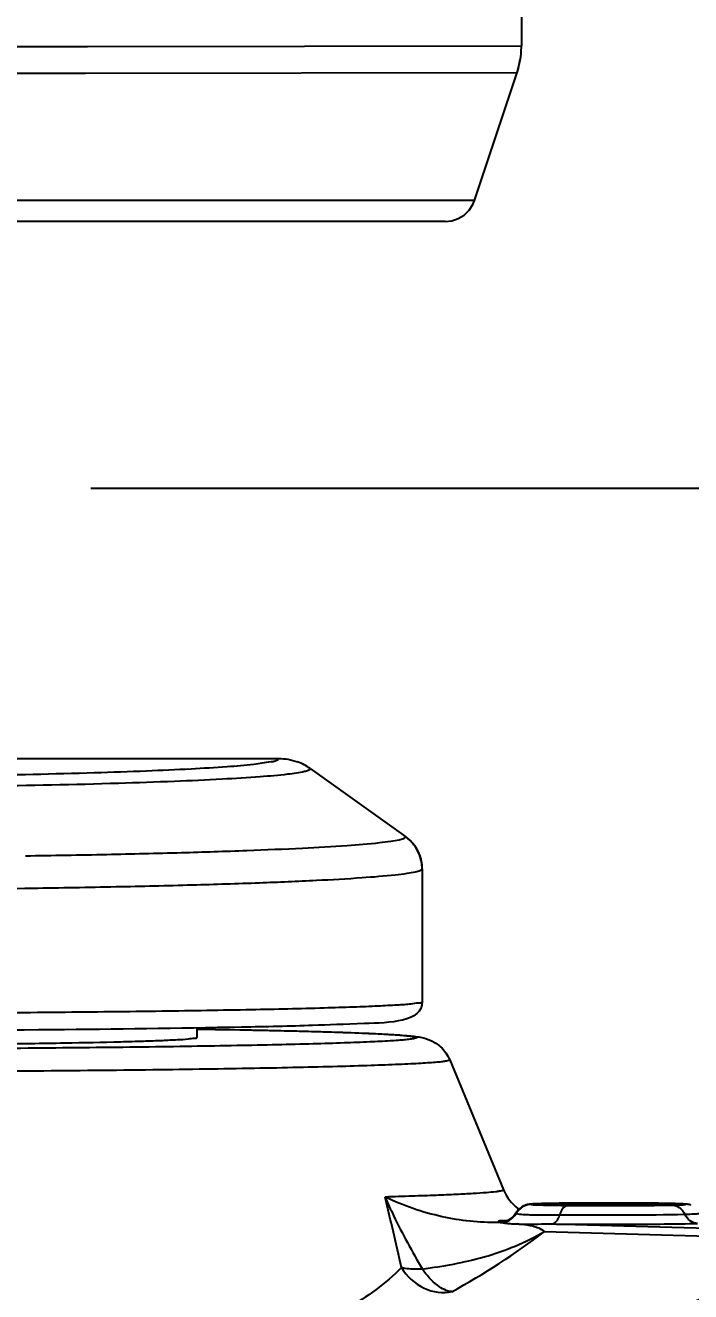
# Model space of a CAD drawing. Header units: millimetres. Extents: x 5828 to 6704, y 123 to 421.
# Drawn here: x 6379.479 to 6381.324, y 187.054 to 190.568 of the extents above; entities that cross this region are included whole.
import ezdxf
from ezdxf import colors
from ezdxf.entities.mleader import LeaderData, LeaderLine
from ezdxf.math import Vec2, Vec3

# ---------------------------------------------------------------- set-up
doc = ezdxf.new("R2010")
doc.units = ezdxf.units.MM
doc.linetypes.add('CENTER', pattern=[0.6, 0.375, -0.075, 0.075, -0.075])
for name, color, linetype in [('中心线', 7, 'Continuous'), ('外形图', 7, 'Continuous'), ('多重引线', 7, 'Continuous'), ('尺寸标注', 7, 'Continuous')]:
    doc.layers.add(name, color=color, linetype=linetype)
doc.styles.get("Standard").update_dxf_attribs({"font": 'msyh.ttc'})
doc.styles.add('微软雅黑', font='msyh.ttc', dxfattribs={"height": 1.5})
doc.dimstyles.new('尺寸标注_1_20比例', dxfattribs={"dimtxt": 1.5, "dimasz": 1.25, "dimexe": 0.5, "dimexo": 0.4, "dimgap": 0.5, "dimtad": 1, "dimdec": 1, "dimlfac": 20, "dimdsep": 46, "dimtxsty": '微软雅黑', "dimcen": 0.09, "dimadec": 0, "dimazin": 0, "dimtp": 0.01, "dimtm": 0.01, "dimtfac": 1, "dimtdec": 1, "dimtofl": 0, "dimtmove": 0, "dimatfit": 3, "dimfxl": 1, "dimtolj": 1, "dimarcsym": 0})

# ---------------------------------------------------------------- blocks, each defined once
blk = doc.blocks.new('*D1097')
at = {"layer": 'Defpoints', "color": 0}
for p in [(6374.8045, 187.5086), (6384.4045, 186.9495), (6384.4045, 180.8006)]:
    blk.add_point(p, dxfattribs=at)
at = {"layer": '尺寸标注', "color": 0, "lineweight": -2}
for p, q in [((6374.8045, 187.1086), (6374.8045, 180.3006)), ((6384.4045, 186.5495), (6384.4045, 180.3006)), ((6376.0545, 180.8006), (6383.1545, 180.8006))]:
    blk.add_line(p, q, dxfattribs=at)
at = {"layer": '尺寸标注', "color": 0}
for points in [[(6376.0545, 181.009), (6376.0545, 180.5923), (6374.8045, 180.8006)], [(6383.1545, 180.5923), (6383.1545, 181.009), (6384.4045, 180.8006)]]:
    blk.add_solid(points, dxfattribs=at)
at = {"layer": '尺寸标注', "color": 0, "insert": (6379.6045, 182.0744), "char_height": 1.5, "attachment_point": 5, "style": '微软雅黑'}
blk.add_mtext('\\A1;\\A1;{\\fAlibaba PuHuiTi 3.0 55 Regular|b0|i0|c134|p18;192}', dxfattribs=at)
blk = doc.blocks.new('*D1099')
at = {"layer": 'Defpoints', "color": 0}
for p in [(6385.3045, 191.5488), (6370.1354, 186.9495), (6385.3045, 186.9495)]:
    blk.add_point(p, dxfattribs=at)
at = {"layer": '尺寸标注', "color": 0, "lineweight": -2}
for p, q in [((6384.9045, 191.5488), (6369.6354, 191.5488)), ((6370.1354, 190.2988), (6370.1354, 188.1995)), ((6384.9045, 186.9495), (6369.6354, 186.9495))]:
    blk.add_line(p, q, dxfattribs=at)
at = {"layer": '尺寸标注', "color": 0}
for points in [[(6370.3437, 190.2988), (6369.927, 190.2988), (6370.1354, 191.5488)], [(6369.927, 188.1995), (6370.3437, 188.1995), (6370.1354, 186.9495)]]:
    blk.add_solid(points, dxfattribs=at)
at = {"layer": '尺寸标注', "color": 0, "insert": (6368.8616, 189.3315), "char_height": 1.5, "attachment_point": 5, "rotation": 90, "style": '微软雅黑'}
blk.add_mtext('\\A1;\\A1;{\\fAlibaba PuHuiTi 3.0 55 Regular|b0|i0|c134|p18;92}', dxfattribs=at)
blk = doc.blocks.new('*D1154')
at = {"layer": 'Defpoints', "color": 0}
for p in [(6379.9545, 192.4633), (6364.2871, 186.104), (6379.9545, 186.104)]:
    blk.add_point(p, dxfattribs=at)
at = {"layer": '尺寸标注', "color": 0, "lineweight": -2}
for p, q in [((6379.5545, 192.4633), (6363.7871, 192.4633)), ((6364.2871, 191.2133), (6364.2871, 187.354)), ((6379.5545, 186.104), (6363.7871, 186.104))]:
    blk.add_line(p, q, dxfattribs=at)
at = {"layer": '尺寸标注', "color": 0}
for points in [[(6364.4954, 191.2133), (6364.0787, 191.2133), (6364.2871, 192.4633)], [(6364.0787, 187.354), (6364.4954, 187.354), (6364.2871, 186.104)]]:
    blk.add_solid(points, dxfattribs=at)
at = {"layer": '尺寸标注', "color": 0, "insert": (6363.008, 189.0559), "char_height": 1.5, "attachment_point": 5, "rotation": 90, "style": '微软雅黑'}
blk.add_mtext('\\A1;\\A1;126', dxfattribs=at)
blk = doc.blocks.new('*D1156')
at = {"layer": 'Defpoints', "color": 0}
for p in [(6399.0545, 188.5336), (6374.8045, 187.5086), (6374.8045, 176.0125)]:
    blk.add_point(p, dxfattribs=at)
at = {"layer": '尺寸标注', "color": 0, "lineweight": -2}
for p, q in [((6399.0545, 188.1336), (6399.0545, 175.5125)), ((6374.8045, 187.1086), (6374.8045, 175.5125)), ((6397.8045, 176.0125), (6376.0545, 176.0125))]:
    blk.add_line(p, q, dxfattribs=at)
at = {"layer": '尺寸标注', "color": 0}
for points in [[(6376.0545, 176.2209), (6376.0545, 175.8042), (6374.8045, 176.0125)], [(6397.8045, 175.8042), (6397.8045, 176.2209), (6399.0545, 176.0125)]]:
    blk.add_solid(points, dxfattribs=at)
at = {"layer": '尺寸标注', "color": 0, "insert": (6386.9295, 177.2882), "char_height": 1.5, "attachment_point": 5, "style": '微软雅黑'}
blk.add_mtext('\\A1;485', dxfattribs=at)

msp = doc.modelspace()

# ---------------------------------------------------------------- linework, layer by layer
at = {"layer": '中心线', "linetype": 'CENTER', "ltscale": 5}
msp.add_line((6373.6606, 189.2836), (6422.2283, 189.2836), dxfattribs=at)
at = {"layer": '外形图', "linetype": 'ByBlock'}
for p, q in [((6380.8545, 191.3833), (6380.8545, 190.5115)), ((6378.0178, 190.509), (6379.6514, 190.5091)), ((6379.6514, 190.5091), (6380.8545, 190.5115)), ((6380.8545, 190.5074), (6380.8545, 190.5115)), ((6378.022, 190.4351), (6379.6463, 190.4352)), ((6379.6463, 190.4352), (6380.8425, 190.4375)), ((6380.724, 190.082), (6380.8425, 190.4375)), ((6379.5942, 190.0819), (6378.0217, 190.0819)), ((6380.724, 190.082), (6379.5942, 190.0819)), ((6380.6429, 190.0235), (6377.9354, 190.0235)), ((6378.3695, 188.5337), (6380.1814, 188.5337)), ((6380.2686, 188.5058), (6380.5337, 188.3164)), ((6380.5795, 188.2275), (6380.5795, 187.8588)), ((6379.9545, 187.7857), (6379.9545, 187.7589)), ((6380.6556, 187.6973), (6380.6556, 187.6971)), ((6380.6556, 187.6973), (6380.8048, 187.3366)), ((6380.8048, 187.3366), (6380.8048, 187.3364)), ((6380.8049, 187.3364), (6380.8048, 187.3366)), ((6380.8449, 187.2848), (6380.8455, 187.2845)), ((6380.8476, 187.2829), (6380.8455, 187.2845)), ((6380.8825, 187.2971), (6380.8814, 187.297)), ((6380.8912, 187.2976), (6380.8879, 187.2974)), ((6380.8949, 187.2978), (6380.8912, 187.2976)), ((6380.8992, 187.2979), (6380.8949, 187.2978)), ((6380.9067, 187.2982), (6380.8992, 187.2979)), ((6380.9183, 187.2985), (6380.9067, 187.2982)), ((6380.9195, 187.2985), (6380.9182, 187.2985)), ((6380.9195, 187.2985), (6380.9183, 187.2985)), ((6380.9195, 187.2985), (6380.9183, 187.2985)), ((6381.0659, 187.3), (6381.0322, 187.3)), ((6381.0325, 187.2999), (6381.0322, 187.3)), ((6381.0325, 187.2999), (6381.0322, 187.2999)), ((6381.1345, 187.2999), (6381.0659, 187.3)), ((6381.2005, 187.2995), (6381.1345, 187.2999)), ((6381.2396, 187.2991), (6381.2005, 187.2995)), ((6381.2566, 187.2988), (6381.2396, 187.2991)), ((6381.2464, 187.299), (6381.2472, 187.299)), ((6381.2472, 187.299), (6381.2464, 187.299)), ((6381.2566, 187.2988), (6381.2576, 187.2988)), ((6381.2576, 187.2988), (6381.2566, 187.2988)), ((6381.2576, 187.2988), (6381.2566, 187.2988)), ((6381.2716, 187.2985), (6381.2728, 187.2985)), ((6381.2728, 187.2985), (6381.2716, 187.2985)), ((6381.2729, 187.2985), (6381.2716, 187.2985)), ((6381.2823, 187.2982), (6381.2728, 187.2985)), ((6381.2903, 187.298), (6381.2823, 187.2982)), ((6381.2946, 187.2978), (6381.2903, 187.298)), ((6381.2984, 187.2976), (6381.2946, 187.2978)), ((6381.3017, 187.2975), (6381.2984, 187.2976)), ((6380.7953, 187.2463), (6380.7899, 187.2461)), ((6380.9381, 187.2419), (6381.7574, 187.2191)), ((6380.9182, 187.2207), (6381.7277, 187.1981))]:
    msp.add_line(p, q, dxfattribs=at)
for points in [[(6380.8425, 190.4375), (6380.8487, 190.4596), (6380.8514, 190.4733)], [(6380.6429, 190.0235), (6380.6617, 190.0256), (6380.6796, 190.0318), (6380.6957, 190.0418), (6380.7092, 190.0551), (6380.7195, 190.071), (6380.724, 190.082)], [(6380.5795, 188.2275), (6380.5782, 188.2445), (6380.5719, 188.2676), (6380.5608, 188.2886), (6380.5457, 188.3065), (6380.5337, 188.3164)], [(6380.8814, 187.297), (6380.8802, 187.2969), (6380.8791, 187.2968), (6380.8779, 187.2966), (6380.8768, 187.2965), (6380.8755, 187.2963), (6380.8742, 187.2961), (6380.8728, 187.2958), (6380.8713, 187.2955), (6380.8697, 187.2951), (6380.8679, 187.2946), (6380.866, 187.294), (6380.8638, 187.2932), (6380.8614, 187.2921), (6380.8588, 187.2909), (6380.8561, 187.2893), (6380.8534, 187.2876), (6380.8506, 187.2855), (6380.8479, 187.2832), (6380.8452, 187.2805), (6380.8427, 187.2775), (6380.8403, 187.2742), (6380.8371, 187.2691)], [(6380.8879, 187.2974), (6380.8864, 187.2974), (6380.8851, 187.2973), (6380.8838, 187.2972), (6380.8825, 187.2971)], [(6381.3092, 187.297), (6381.3081, 187.2971), (6381.307, 187.2971), (6381.3058, 187.2972), (6381.3045, 187.2973), (6381.3017, 187.2975)], [(6381.3245, 187.2942), (6381.3228, 187.2947), (6381.3212, 187.2951), (6381.3197, 187.2955), (6381.3182, 187.2958), (6381.3169, 187.296), (6381.3156, 187.2962), (6381.3145, 187.2964), (6381.3134, 187.2965), (6381.3123, 187.2967), (6381.3113, 187.2968), (6381.3103, 187.2969), (6381.3092, 187.297)], [(6380.8371, 187.2691), (6380.835, 187.2662), (6380.833, 187.2637), (6380.8309, 187.2615), (6380.829, 187.2596), (6380.8271, 187.258), (6380.8253, 187.2566), (6380.8235, 187.2554), (6380.8218, 187.2543), (6380.8202, 187.2534), (6380.8187, 187.2526), (6380.8172, 187.2519), (6380.8159, 187.2513), (6380.8147, 187.2508), (6380.8136, 187.2505), (6380.8126, 187.2502), (6380.8118, 187.2499), (6380.8112, 187.2498), (6380.8107, 187.2497), (6380.8104, 187.2496), (6380.8103, 187.2496)]]:
    msp.add_lwpolyline(points, dxfattribs=at)
for centre, radius, start, end in [((6380.6203, 190.5115), 0.2342, 341.562, 358.9973), ((6380.1812, 188.3832), 0.1506, 54.5107, 69.4879), ((6380.47, 188.2272), 0.1097, 43.346, 54.4402), ((6380.4704, 188.2277), 0.109, 37.7905, 43.3409), ((6380.47, 188.2274), 0.1095, 30.2743, 37.7832), ((6380.4703, 188.2275), 0.1092, 24.6022, 30.2699), ((6380.47, 188.2274), 0.1095, 17.1485, 24.5967), ((6380.4705, 188.2276), 0.109, 11.4151, 17.1427), ((6380.4698, 188.2275), 0.1097, 0.0221, 11.4074), ((6378.7186, 242.9142), 54.746, 270.10622, 270.81678), ((6365.7087, 183.7639), 15.1891, 12.76908, 13.52701), ((6380.9188, 187.3837), 0.1233, 202.5381, 233.2117), ((6380.8819, 187.2464), 0.05, 90.0043, 149.9959), ((6380.883, 187.2462), 0.0498, 90.1641, 150.2107), ((6380.9179, 187.3826), 0.1219, 233.2417, 233.5652), ((6381.2126, 185.0929), 2.2063, 88.8555, 89.101), ((6381.2022, 184.5187), 2.7807, 88.5704, 88.858), ((6381.2044, 184.6643), 2.635, 88.5396, 88.8422), ((6380.7952, 187.2964), 0.05, 270.0533, 330.0317), ((6380.7965, 187.2957), 0.0498, 270.1641, 330.2107), ((6380.7871, 186.7672), 0.484, 86.8567, 87.2535), ((6379.6906, 188.828), 2.0225, 298.7007, 307.37)]:
    msp.add_arc(centre, radius, start, end, dxfattribs=at)
for points, knots in [([(6379.3305, 188.4869), (6379.444, 188.4887), (6379.6057, 188.4921), (6379.8084, 188.4991), (6379.931, 188.5044), (6380.0297, 188.5108), (6380.1051, 188.5159), (6380.1502, 188.5241), (6380.1761, 188.5266), (6380.1807, 188.532)], [0, 0, 0, 0, 0.399542, 0.568891, 0.713554, 0.830808, 0.918483, 0.975052, 1, 1, 1, 1]), ([(6379.3669, 188.4571), (6379.4904, 188.4591), (6379.6658, 188.4628), (6379.8852, 188.4703), (6380.0161, 188.4761), (6380.1212, 188.4827), (6380.1964, 188.4889), (6380.2431, 188.4956), (6380.2622, 188.5003), (6380.2687, 188.504), (6380.2686, 188.5058)], [0, 0, 0, 0, 0.409219, 0.581412, 0.727241, 0.8438, 0.928808, 0.98072, 0.994145, 1, 1, 1, 1]), ([(6380.1807, 188.532), (6380.181, 188.5323), (6380.1813, 188.5328), (6380.1814, 188.5335), (6380.1814, 188.5337)], [0, 0, 0, 0, 0.537712, 1, 1, 1, 1]), ([(6379.4792, 188.2636), (6379.5547, 188.2647), (6379.6988, 188.2672), (6379.9037, 188.2721), (6380.0844, 188.2778), (6380.2376, 188.2843), (6380.3599, 188.2912), (6380.4418, 188.2978), (6380.4895, 188.3034), (6380.5131, 188.3075), (6380.5258, 188.3106), (6380.5337, 188.3144), (6380.5337, 188.3164)], [0, 0, 0, 0, 0.213864, 0.408777, 0.580856, 0.72666, 0.843294, 0.928471, 0.958745, 0.980642, 0.99418, 1, 1, 1, 1]), ([(6379.499, 188.1738), (6379.5763, 188.175), (6379.724, 188.1776), (6379.9339, 188.1825), (6380.1191, 188.1883), (6380.276, 188.1949), (6380.4013, 188.2019), (6380.4853, 188.2086), (6380.5341, 188.2143), (6380.5584, 188.2185), (6380.5714, 188.2216), (6380.5795, 188.2254), (6380.5795, 188.2275)], [0, 0, 0, 0, 0.213859, 0.408765, 0.580839, 0.726642, 0.843279, 0.928464, 0.958744, 0.980647, 0.994189, 1, 1, 1, 1]), ([(6380.5795, 187.8588), (6380.5795, 187.8019), (6380.411, 187.7985), (6380.264, 187.7915), (6379.9646, 187.7854), (6379.5202, 187.7795), (6379.1311, 187.7777), (6378.919, 187.7772)], [0, 0, 0, 0, 0.102239, 0.188667, 0.30633, 0.619321, 1, 1, 1, 1]), ([(6378.9247, 187.8263), (6379.0356, 187.8266), (6379.2514, 187.8274), (6379.5625, 187.8296), (6379.8454, 187.8326), (6380.0906, 187.8366), (6380.2679, 187.8405), (6380.3847, 187.8443), (6380.4527, 187.8468), (6380.5045, 187.8499), (6380.5456, 187.8516), (6380.5638, 187.8559), (6380.5795, 187.8561), (6380.5795, 187.8588)], [0, 0, 0, 0, 0.200938, 0.390887, 0.563609, 0.713422, 0.835403, 0.884666, 0.92555, 0.957724, 0.980929, 0.995002, 1, 1, 1, 1]), ([(6379.9545, 187.7829), (6380, 187.7821), (6380.0858, 187.7807), (6380.2066, 187.7781), (6380.311, 187.7753), (6380.3874, 187.7727), (6380.4395, 187.7705), (6380.4717, 187.769), (6380.4989, 187.7674), (6380.5215, 187.7658), (6380.5388, 187.7642), (6380.552, 187.7626), (6380.5585, 187.7612), (6380.5632, 187.7599), (6380.5632, 187.7589)], [0, 0, 0, 0, 0.223406, 0.422191, 0.594208, 0.737597, 0.798062, 0.850818, 0.895725, 0.932669, 0.961559, 0.982341, 0.995027, 1, 1, 1, 1]), ([(6379.9547, 187.7829), (6380.0012, 187.7822), (6380.0892, 187.7806), (6380.2129, 187.778), (6380.3196, 187.7751), (6380.4084, 187.7721), (6380.4788, 187.7689), (6380.5261, 187.7659), (6380.5561, 187.7629), (6380.5785, 187.7598), (6380.6046, 187.7523), (6380.6347, 187.7326), (6380.65, 187.7109), (6380.6556, 187.6973)], [0, 0, 0, 0, 0.192277, 0.363014, 0.510378, 0.632902, 0.72967, 0.801035, 0.828507, 0.854024, 0.894415, 0.939577, 1, 1, 1, 1]), ([(6380.5632, 187.7589), (6380.5632, 187.758), (6380.5595, 187.7567), (6380.5541, 187.7555), (6380.5435, 187.7541), (6380.5295, 187.7526), (6380.5112, 187.7512), (6380.4791, 187.7491), (6380.4293, 187.7466), (6380.3583, 187.7439), (6380.2728, 187.7414), (6380.1735, 187.7389), (6380.0614, 187.7366), (6379.9374, 187.7345), (6379.7515, 187.7319), (6379.4984, 187.7293), (6379.1759, 187.7273), (6378.837, 187.7263), (6378.4935, 187.7264), (6378.1573, 187.7277), (6377.8403, 187.7299), (6377.5535, 187.7332), (6377.307, 187.7372), (6377.1094, 187.7419), (6376.9786, 187.7464), (6376.9034, 187.7507), (6376.8761, 187.7529), (6376.8651, 187.7542)], [0, 0, 0, 0, 0.000687, 0.002388, 0.005166, 0.009026, 0.013963, 0.019969, 0.035133, 0.054391, 0.077575, 0.104483, 0.134879, 0.168499, 0.205047, 0.285625, 0.373796, 0.466477, 0.560425, 0.652355, 0.739052, 0.817484, 0.884907, 0.938967, 0.977777, 0.991022, 1, 1, 1, 1]), ([(6379.9545, 187.7589), (6379.9545, 187.7567), (6379.9422, 187.7569), (6379.9281, 187.7535), (6379.8961, 187.7525), (6379.8559, 187.7502), (6379.8033, 187.7484), (6379.7131, 187.7458), (6379.577, 187.7431), (6379.3901, 187.7404), (6379.1767, 187.7385), (6378.9452, 187.7373), (6378.7045, 187.7369), (6378.4637, 187.7373), (6378.2323, 187.7385), (6378.0189, 187.7404), (6377.832, 187.7431), (6377.6959, 187.7458), (6377.6057, 187.7484), (6377.5531, 187.7502), (6377.5128, 187.7525), (6377.4809, 187.7535), (6377.4668, 187.7569), (6377.4545, 187.7567), (6377.4545, 187.7589)], [0, 0, 0, 0, 0.002554, 0.009799, 0.021743, 0.038283, 0.059264, 0.084486, 0.146644, 0.222375, 0.308771, 0.402513, 0.5, 0.597487, 0.691229, 0.777625, 0.853356, 0.915514, 0.940736, 0.961717, 0.978257, 0.990201, 0.997446, 1, 1, 1, 1]), ([(6380.6556, 187.6971), (6380.6556, 187.6962), (6380.6516, 187.6948), (6380.6457, 187.6935), (6380.6341, 187.692), (6380.6189, 187.6904), (6380.5989, 187.6889), (6380.5748, 187.6873), (6380.5465, 187.6858), (6380.5003, 187.6837), (6380.4325, 187.6812), (6380.3396, 187.6784), (6380.2318, 187.6758), (6380.11, 187.6734), (6379.9755, 187.6712), (6379.7742, 187.6685), (6379.5007, 187.6658), (6379.1533, 187.6637), (6378.9134, 187.6632), (6378.7907, 187.6631)], [0, 0, 0, 0, 0.001474, 0.005144, 0.01114, 0.019473, 0.030131, 0.043094, 0.058335, 0.075819, 0.117359, 0.16734, 0.22531, 0.290742, 0.363043, 0.441555, 0.61431, 0.802737, 1, 1, 1, 1]), ([(6380.8048, 187.3364), (6380.8048, 187.3358), (6380.8026, 187.3345), (6380.7989, 187.3336), (6380.7921, 187.3323), (6380.7782, 187.3304), (6380.7542, 187.3282), (6380.7177, 187.3258), (6380.6712, 187.3234), (6380.6148, 187.3211), (6380.5488, 187.3188), (6380.5016, 187.3174), (6380.4765, 187.3167)], [0, 0, 0, 0, 0.005609, 0.01822, 0.038554, 0.066726, 0.146589, 0.257574, 0.399173, 0.570701, 0.771309, 1, 1, 1, 1]), ([(6380.4765, 187.3167), (6380.484, 187.2993), (6380.5153, 187.2311), (6380.5514, 187.1651), (6380.58, 187.1168)], [0, 0, 0, 0, 0.251836, 1, 1, 1, 1]), ([(6380.7899, 187.2461), (6380.738, 187.2449), (6380.6299, 187.2573), (6380.5267, 187.2921), (6380.4765, 187.3167)], [0, 0, 0, 0, 0.480915, 1, 1, 1, 1]), ([(6380.8449, 187.2839), (6380.8448, 187.2842), (6380.8445, 187.2845), (6380.8448, 187.2849), (6380.8449, 187.2848)], [0, 0, 0, 0, 0.736531, 1, 1, 1, 1]), ([(6380.8462, 187.2816), (6380.846, 187.2818), (6380.8456, 187.2826), (6380.8451, 187.2834), (6380.8449, 187.2839)], [0, 0, 0, 0, 0.310388, 1, 1, 1, 1]), ([(6380.9182, 187.2985), (6380.9128, 187.2983), (6380.9035, 187.2981), (6380.8927, 187.2976), (6380.8867, 187.2973), (6380.8839, 187.297), (6380.8827, 187.2968), (6380.8818, 187.2965), (6380.8819, 187.2964)], [0, 0, 0, 0, 0.44477, 0.77014, 0.877951, 0.94919, 0.987604, 1, 1, 1, 1]), ([(6380.8819, 187.2964), (6380.8819, 187.2963), (6380.8823, 187.2961), (6380.8826, 187.2961), (6380.8829, 187.296)], [0, 0, 0, 0, 0.296484, 1, 1, 1, 1]), ([(6380.8829, 187.296), (6380.8865, 187.2954), (6380.8975, 187.2952), (6380.9184, 187.2942), (6380.9482, 187.2937), (6380.9709, 187.2934), (6380.9835, 187.2932)], [0, 0, 0, 0, 0.111353, 0.325697, 0.623857, 1, 1, 1, 1]), ([(6381.0322, 187.3), (6381.0213, 187.2999), (6380.9837, 187.2996), (6380.9461, 187.2992), (6380.9195, 187.2985)], [0, 0, 0, 0, 0.290925, 1, 1, 1, 1]), ([(6381.0322, 187.2999), (6381.0212, 187.2999), (6380.9837, 187.2996), (6380.9461, 187.2992), (6380.9195, 187.2985)], [0, 0, 0, 0, 0.292752, 1, 1, 1, 1]), ([(6380.9203, 187.2964), (6380.9203, 187.2966), (6380.9212, 187.2967), (6380.9224, 187.2969), (6380.925, 187.2971), (6380.9301, 187.2974), (6380.9389, 187.2978), (6380.952, 187.2982), (6380.9683, 187.2985), (6380.9875, 187.2988), (6381.0091, 187.2991), (6381.0243, 187.2992), (6381.0322, 187.2992)], [0, 0, 0, 0, 0.004858, 0.018208, 0.040207, 0.070768, 0.156879, 0.274643, 0.42142, 0.59391, 0.788228, 1, 1, 1, 1]), ([(6381.2702, 187.2963), (6381.27, 187.2961), (6381.2685, 187.2961), (6381.2659, 187.2956), (6381.2614, 187.2954), (6381.2555, 187.2951), (6381.2481, 187.2949), (6381.2354, 187.2945), (6381.2164, 187.2942), (6381.1903, 187.2938), (6381.1607, 187.2935), (6381.1286, 187.2934), (6381.0953, 187.2933), (6381.0619, 187.2934), (6381.0298, 187.2935), (6381.0002, 187.2938), (6380.9741, 187.2942), (6380.9551, 187.2945), (6380.9424, 187.2949), (6380.935, 187.2951), (6380.9291, 187.2954), (6380.9246, 187.2956), (6380.922, 187.2961), (6380.9206, 187.2961), (6380.9203, 187.2963)], [0, 0, 0, 0, 0.003309, 0.011228, 0.023733, 0.040714, 0.062015, 0.087437, 0.149655, 0.225033, 0.31074, 0.403558, 0.5, 0.596442, 0.68926, 0.774967, 0.850345, 0.912563, 0.937985, 0.959286, 0.976267, 0.988772, 0.996691, 1, 1, 1, 1]), ([(6380.9835, 187.2932), (6380.9811, 187.2931), (6380.9746, 187.2911), (6380.9661, 187.2818), (6380.9624, 187.2728), (6380.9608, 187.2676)], [0, 0, 0, 0, 0.194866, 0.548327, 1, 1, 1, 1]), ([(6380.9835, 187.2932), (6381.0356, 187.2927), (6381.1316, 187.2925), (6381.2277, 187.2932), (6381.2716, 187.2943)], [0, 0, 0, 0, 0.542771, 1, 1, 1, 1]), ([(6381.0322, 187.2992), (6381.0459, 187.2993), (6381.0736, 187.2994), (6381.1151, 187.2995), (6381.1555, 187.2993), (6381.1873, 187.299), (6381.2104, 187.2987), (6381.2253, 187.2984), (6381.2384, 187.2982), (6381.2493, 187.2978), (6381.2581, 187.2975), (6381.2642, 187.2972), (6381.2682, 187.2969), (6381.2696, 187.2966), (6381.2703, 187.2965), (6381.2703, 187.2964)], [0, 0, 0, 0, 0.172274, 0.349959, 0.522666, 0.680295, 0.750527, 0.813633, 0.868689, 0.914888, 0.951556, 0.97816, 0.994328, 0.998443, 1, 1, 1, 1]), ([(6381.2464, 187.299), (6381.2304, 187.2993), (6381.1591, 187.2999), (6381.0878, 187.3002), (6381.0325, 187.2999)], [0, 0, 0, 0, 0.224063, 1, 1, 1, 1]), ([(6381.2716, 187.2943), (6381.2769, 187.2944), (6381.2845, 187.2946), (6381.2938, 187.295), (6381.2993, 187.2953), (6381.3035, 187.2955), (6381.3067, 187.2957), (6381.3082, 187.2961), (6381.3095, 187.2962), (6381.3095, 187.2964)], [0, 0, 0, 0, 0.423574, 0.595313, 0.738171, 0.850896, 0.932391, 0.981979, 1, 1, 1, 1]), ([(6381.2716, 187.2943), (6381.2788, 187.2942), (6381.2942, 187.2887), (6381.3039, 187.2761), (6381.3073, 187.2689)], [0, 0, 0, 0, 0.477171, 1, 1, 1, 1]), ([(6381.3095, 187.2964), (6381.3095, 187.2966), (6381.3083, 187.2967), (6381.3068, 187.297), (6381.3037, 187.2972), (6381.2996, 187.2975), (6381.2944, 187.2977), (6381.2854, 187.2981), (6381.2781, 187.2983), (6381.2729, 187.2985)], [0, 0, 0, 0, 0.018061, 0.0676, 0.148946, 0.261521, 0.404307, 0.576033, 1, 1, 1, 1]), ([(6380.7968, 187.2459), (6380.7961, 187.2459), (6380.7938, 187.2459), (6380.7915, 187.246), (6380.7899, 187.2461)], [0, 0, 0, 0, 0.313181, 1, 1, 1, 1]), ([(6380.8103, 187.2507), (6380.8081, 187.2508), (6380.804, 187.2509), (6380.7987, 187.2509), (6380.7947, 187.2505), (6380.7923, 187.2499), (6380.7905, 187.2489), (6380.7911, 187.2473), (6380.7929, 187.2467), (6380.7943, 187.2464), (6380.7951, 187.2463)], [0, 0, 0, 0, 0.264452, 0.475265, 0.630983, 0.733036, 0.789203, 0.829877, 0.900858, 1, 1, 1, 1]), ([(6380.7953, 187.2463), (6380.7953, 187.2463), (6380.7958, 187.246), (6380.7964, 187.2459), (6380.7968, 187.2459)], [0, 0, 0, 0, 0.118384, 1, 1, 1, 1]), ([(6380.7965, 187.2459), (6380.7991, 187.2459), (6380.8049, 187.2448), (6380.815, 187.2436), (6380.828, 187.2424), (6380.8378, 187.242), (6380.8432, 187.2419)], [0, 0, 0, 0, 0.166443, 0.373822, 0.654037, 1, 1, 1, 1]), ([(6380.8386, 187.2714), (6380.8386, 187.2713), (6380.8391, 187.2711), (6380.8395, 187.271), (6380.8398, 187.271)], [0, 0, 0, 0, 0.29607, 1, 1, 1, 1]), ([(6380.8398, 187.271), (6380.8524, 187.2687), (6380.8929, 187.2664), (6380.9333, 187.2679), (6380.9608, 187.2676)], [0, 0, 0, 0, 0.31852, 1, 1, 1, 1]), ([(6380.8431, 187.2419), (6380.8497, 187.2416), (6380.8814, 187.2411), (6380.9131, 187.2423), (6380.9381, 187.2419)], [0, 0, 0, 0, 0.210161, 1, 1, 1, 1]), ([(6380.9182, 187.2207), (6380.909, 187.2285), (6380.883, 187.2374), (6380.8572, 187.2404), (6380.8431, 187.2419)], [0, 0, 0, 0, 0.459737, 1, 1, 1, 1]), ([(6380.9381, 187.2419), (6380.9405, 187.242), (6380.9471, 187.244), (6380.9555, 187.2533), (6380.9592, 187.2624), (6380.9608, 187.2676)], [0, 0, 0, 0, 0.194865, 0.548327, 1, 1, 1, 1]), ([(6380.9381, 187.2419), (6381.0114, 187.2412), (6381.1464, 187.241), (6381.2814, 187.2419), (6381.3431, 187.2434)], [0, 0, 0, 0, 0.542772, 1, 1, 1, 1]), ([(6380.9608, 187.2676), (6381.0235, 187.2669), (6381.139, 187.2668), (6381.2545, 187.2675), (6381.3073, 187.2689)], [0, 0, 0, 0, 0.542772, 1, 1, 1, 1]), ([(6381.3073, 187.2689), (6381.3138, 187.269), (6381.3228, 187.2694), (6381.3339, 187.27), (6381.3404, 187.2704), (6381.3453, 187.2709), (6381.3491, 187.2712), (6381.3509, 187.2717), (6381.3524, 187.2718), (6381.3524, 187.2721)], [0, 0, 0, 0, 0.426138, 0.597791, 0.740059, 0.851993, 0.93278, 0.98196, 1, 1, 1, 1]), ([(6381.3431, 187.2434), (6381.3358, 187.2435), (6381.3205, 187.249), (6381.3107, 187.2617), (6381.3073, 187.2689)], [0, 0, 0, 0, 0.477165, 1, 1, 1, 1]), ([(6380.58, 187.1168), (6380.6377, 187.1249), (6380.7549, 187.1448), (6380.8661, 187.1903), (6380.9182, 187.2207)], [0, 0, 0, 0, 0.491195, 1, 1, 1, 1]), ([(6380.0207, 186.8209), (6380.3143, 186.8127), (6380.9054, 186.8667), (6381.4667, 187.0638), (6381.7277, 187.1981)], [0, 0, 0, 0, 0.500173, 1, 1, 1, 1]), ([(6379.5024, 186.8185), (6379.8805, 186.754), (6380.6607, 186.7444), (6381.4081, 186.9771), (6381.7482, 187.1534)], [0, 0, 0, 0, 0.500241, 1, 1, 1, 1]), ([(6380.5222, 187.121), (6380.4781, 187.0762), (6380.366, 186.9945), (6380.1537, 186.9198), (6379.8955, 186.894), (6379.7109, 186.91), (6379.6141, 186.9252)], [0, 0, 0, 0, 0.196153, 0.425125, 0.694154, 1, 1, 1, 1]), ([(6380.58, 187.1168), (6380.5745, 187.1164), (6380.5552, 187.1157), (6380.5355, 187.1171), (6380.5222, 187.1209)], [0, 0, 0, 0, 0.284838, 1, 1, 1, 1]), ([(6380.5222, 187.1209), (6380.5366, 187.0967), (6380.5785, 187.0571), (6380.6369, 187.0481), (6380.6623, 187.0542)], [0, 0, 0, 0, 0.518506, 1, 1, 1, 1]), ([(6380.6623, 187.0542), (6380.6476, 187.0546), (6380.6144, 187.0732), (6380.5916, 187.0999), (6380.58, 187.1168)], [0, 0, 0, 0, 0.418763, 1, 1, 1, 1])]:
    msp.add_open_spline(points, degree=3, knots=knots, dxfattribs=at)
msp.add_open_spline([(6380.1814, 188.5337), (6380.1992, 188.5337), (6380.2173, 188.5305), (6380.234, 188.5242)], degree=3, dxfattribs=at)

# ---------------------------------------------------------------- dimensions: what is measured, and where the dimension line sits
at = {"layer": '尺寸标注'}
dim = msp.add_linear_dim(base=(6364.2871, 186.104), p1=(6379.9545, 192.4633), p2=(6379.9545, 186.104), angle=90, text='\\A1;126', dimstyle='尺寸标注_1_20比例', override={"dimtxsty": '微软雅黑'}, dxfattribs=at)
dim.commit()
dim.dimension.update_dxf_attribs({"geometry": '*D1154', "text_midpoint": (6364.2871, 189.0559), "dimtype": 160})
dim = msp.add_linear_dim(base=(6370.1354, 186.9495), p1=(6385.3045, 191.5488), p2=(6385.3045, 186.9495), angle=90, text='\\A1;{\\fAlibaba PuHuiTi 3.0 55 Regular|b0|i0|c134|p18;<>}', dimstyle='尺寸标注_1_20比例', dxfattribs=at)
dim.commit()
dim.dimension.update_dxf_attribs({"geometry": '*D1099', "text_midpoint": (6370.1354, 189.3315), "dimtype": 160})
dim = msp.add_linear_dim(base=(6374.8045, 176.0125), p1=(6399.0545, 188.5336), p2=(6374.8045, 187.5086), dimstyle='尺寸标注_1_20比例', dxfattribs=at)
dim.commit()
dim.dimension.update_dxf_attribs({"geometry": '*D1156', "text_midpoint": (6386.9295, 177.2882)})
dim = msp.add_linear_dim(base=(6384.4045, 180.8006), p1=(6374.8045, 187.5086), p2=(6384.4045, 186.9495), text='\\A1;{\\fAlibaba PuHuiTi 3.0 55 Regular|b0|i0|c134|p18;<>}', dimstyle='尺寸标注_1_20比例', dxfattribs=at)
dim.commit()
dim.dimension.update_dxf_attribs({"geometry": '*D1097', "text_midpoint": (6379.6045, 182.0744)})

# ---------------------------------------------------------------- leaders
at = {"layer": '多重引线'}
ml = msp.add_multileader_mtext('Standard', dxfattribs=at)
ml.set_content('{\\fAlibaba PuHuiTi 3.0 65 Medium|b0|i0|c134|p18;2×M4 depth8}')
ml.set_leader_properties(linetype='ByLayer')
ml.build(insert=Vec2(0, 0))
ml.multileader.update_dxf_attribs({"text_left_attachment_type": 5, "text_right_attachment_type": 5, "dogleg_length": 2, "arrow_head_size": 1.25})
ctx = ml.context
ctx.base_point, ctx.char_height, ctx.arrow_head_size, ctx.landing_gap_size, ctx.plane_origin = Vec3(6379.3119, 199.9657), 1.5, 1.25, 0.5, Vec3(6398.1848, 190.4751)
ctx.left_attachment, ctx.right_attachment, ctx.text_align_type = 5, 5, 2
notes = []
notes.append((ctx, [(0, (1, 1, 0), (6395.5676, 199.9657), (-1, 0), 2, [(0, [(6399.0545, 190.0336)], 0, [])])]))
ctx.mtext.insert, ctx.mtext.alignment, ctx.mtext.flow_direction = Vec3(6393.0676, 202.0407), 3, 5
for ctx, leaders in notes:
    for number, flags, end, landing, length, lines in leaders:
        leader = LeaderData()
        leader.index, (leader.has_last_leader_line, leader.has_dogleg_vector, leader.attachment_direction) = number, flags
        leader.last_leader_point, leader.dogleg_vector, leader.dogleg_length = Vec3(end), Vec3(landing), length
        for number, points, colour, breaks in lines:
            line = LeaderLine()
            line.index, line.vertices, line.color, line.breaks = number, Vec3.list(points), colors.encode_raw_color(colour), breaks
            leader.lines.append(line)
        ctx.leaders.append(leader)

doc.saveas('drawing.dxf')
